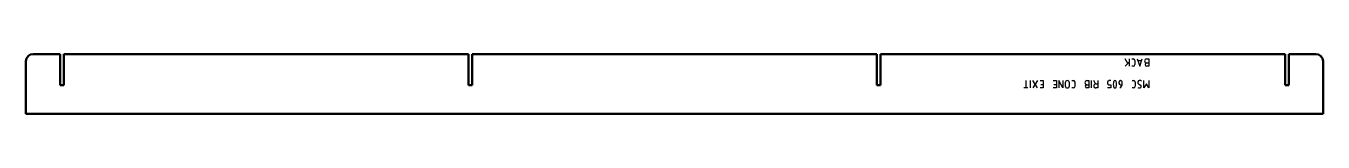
# Model space of a CAD drawing. Header units: millimetres. Extents: x 1 to 1081, y 0 to 50.
import ezdxf

# ---------------------------------------------------------------- set-up
doc = ezdxf.new("R2010")
doc.units = ezdxf.units.MM
doc.layers.add('IV_MARK_SURFACE', color=2, linetype='Continuous', lineweight=25)
doc.layers.add('IV_OUTER_PROFILE', color=7, linetype='Continuous', lineweight=50)

msp = doc.modelspace()

# ---------------------------------------------------------------- linework, layer by layer
at = {"layer": 'IV_MARK_SURFACE'}
for p, q in [((918.8, 42.2), (916.4, 46)), ((918.8, 42.2), (919.8, 43.2)), ((919.8, 46), (919.8, 43.2)), ((919.8, 43.2), (919.8, 39.9)), ((921.9, 46), (923.2, 46)), ((924.6, 44.6), (924.6, 41.2)), ((926.6, 46), (928.6, 39.9)), ((930, 44.3), (927.3, 44.3)), ((928.6, 39.9), (930.7, 46)), ((934.4, 46), (936.1, 46)), ((936.1, 46), (936.1, 42.6)), ((916.4, 39.9), (918.8, 42.2)), ((923.2, 39.9), (921.9, 39.9)), ((934.4, 42.6), (936.1, 42.6)), ((936.1, 39.9), (934.4, 39.9)), ((936.1, 42.6), (936.1, 39.9)), ((833.7, 21.7), (832, 21.7)), ((833.7, 27.8), (833.7, 21.7)), ((835.4, 21.7), (833.7, 21.7)), ((837.5, 27.8), (837.5, 21.7)), ((841.5, 24.8), (839.5, 27.8)), ((841.5, 24.8), (839.5, 21.7)), ((843.6, 27.8), (841.5, 24.8)), ((843.6, 21.7), (841.5, 24.8)), ((845.6, 27.8), (848.3, 27.8)), ((848.3, 21.7), (845.6, 21.7)), ((848.3, 24.4), (846.3, 24.4)), ((848.3, 27.8), (848.3, 24.4)), ((848.3, 24.4), (848.3, 21.7)), ((856.4, 27.8), (859.2, 27.8)), ((859.2, 21.7), (856.4, 21.7)), ((859.2, 24.4), (857.1, 24.4)), ((859.2, 27.8), (859.2, 24.4)), ((859.2, 24.4), (859.2, 21.7)), ((864.6, 21.7), (861.2, 27.8)), ((861.2, 27.8), (861.2, 21.7)), ((864.6, 27.8), (864.6, 21.7)), ((866.6, 26.1), (866.6, 23.4)), ((870, 23.4), (870, 26.1)), ((872, 27.8), (873.4, 27.8)), ((873.4, 21.7), (872, 21.7)), ((874.7, 26.5), (874.7, 23.1)), ((884.6, 27.8), (886.3, 27.8)), ((884.6, 24.4), (886.3, 24.4)), ((886.3, 21.7), (884.6, 21.7)), ((886.3, 27.8), (886.3, 24.4)), ((886.3, 24.4), (886.3, 21.7)), ((888.3, 27.8), (888.3, 21.7)), ((891.7, 25.1), (890.3, 27.8)), ((892, 25.1), (893.7, 25.1)), ((893.7, 21.7), (892, 21.7)), ((893.7, 27.8), (893.7, 25.1)), ((893.7, 25.1), (893.7, 21.7)), ((901.9, 26.5), (901.9, 25.8)), ((904.6, 21.7), (901.9, 21.7)), ((904.6, 27.8), (902.9, 27.8)), ((902.9, 24.4), (904.6, 24.4)), ((904.6, 24.4), (904.6, 21.7)), ((911.3, 26.5), (911.3, 25.8)), ((912.7, 24.4), (913.7, 24.4)), ((914.1, 25.1), (914.1, 26.5)), ((922.2, 27.8), (923.5, 27.8)), ((923.5, 21.7), (922.2, 21.7)), ((924.9, 26.5), (924.9, 23.1)), ((927.6, 25.1), (929.3, 24.1)), ((932, 21.7), (932, 27.8)), ((934.1, 25.1), (932, 21.7)), ((936.1, 21.7), (934.1, 25.1)), ((936.1, 27.8), (936.1, 21.7))]:
    msp.add_line(p, q, dxfattribs=at)
for centre, radius, start, end in [((923.2, 44.6), 1.36, 0, 90), ((934.4, 44.3), 1.69, 90, 270), ((923.2, 41.2), 1.36, 270, 0), ((934.4, 41.2), 1.36, 90, 270), ((868.3, 26.1), 1.69, 0, 180), ((868.3, 23.4), 1.69, 180, 0), ((873.4, 26.5), 1.36, 0, 90), ((873.4, 23.1), 1.36, 270, 0), ((884.6, 26.1), 1.69, 90, 270), ((884.6, 23.1), 1.36, 90, 270), ((892, 23.4), 1.69, 90, 270), ((903.3, 26.4), 1.45, 107.3463, 178.9139), ((903.3, 25.8), 1.45, 181.0861, 252.6537), ((915.1, 24.8), 8.54, 163.8661, 196.1339), ((908, 26.7), 1.1, 23.0373, 156.9627), ((908, 22.8), 1.1, 202.4119, 337.5881), ((900.8, 24.8), 8.54, 343.8661, 16.1339), ((912.7, 26.5), 1.36, 0, 180), ((912.7, 25.8), 1.36, 180, 270), ((910.5, 24.9), 3.52, 294.8942, 3.1783), ((923.5, 26.5), 1.36, 0, 90), ((923.5, 23.1), 1.36, 270, 0), ((928.4, 26.4), 1.46, 92.3685, 239.559), ((928.3, 24.6), 2.86, 241.7153, 298.2847), ((928.7, 25.6), 2.28, 56.4174, 100.9627), ((928.6, 22.9), 1.35, 319.6263, 59.2984)]:
    msp.add_arc(centre, radius, start, end, dxfattribs=at)
at = {"layer": 'IV_OUTER_PROFILE'}
for p, q in [((1.2, 44), (1.2, 0)), ((29.7, 50), (7.2, 50)), ((29.7, 24), (29.7, 50)), ((369.7, 50), (32.8, 50)), ((32.8, 50), (32.8, 24)), ((369.7, 24), (369.7, 50)), ((709.7, 50), (372.8, 50)), ((372.8, 50), (372.8, 24)), ((709.7, 24), (709.7, 50)), ((1049.7, 50), (712.8, 50)), ((712.8, 50), (712.8, 24)), ((1049.7, 24), (1049.7, 50)), ((1075.2, 50), (1052.8, 50)), ((1052.8, 50), (1052.8, 24)), ((1081.2, 0), (1081.2, 44)), ((32.8, 24), (29.7, 24)), ((372.8, 24), (369.7, 24)), ((712.8, 24), (709.7, 24)), ((1052.8, 24), (1049.7, 24)), ((1.2, 0), (1081.2, 0))]:
    msp.add_line(p, q, dxfattribs=at)
for centre, start, end in [((7.2, 44), 90, 180), ((1075.2, 44), 0, 90)]:
    msp.add_arc(centre, 6, start, end, dxfattribs=at)

doc.saveas('drawing.dxf')
